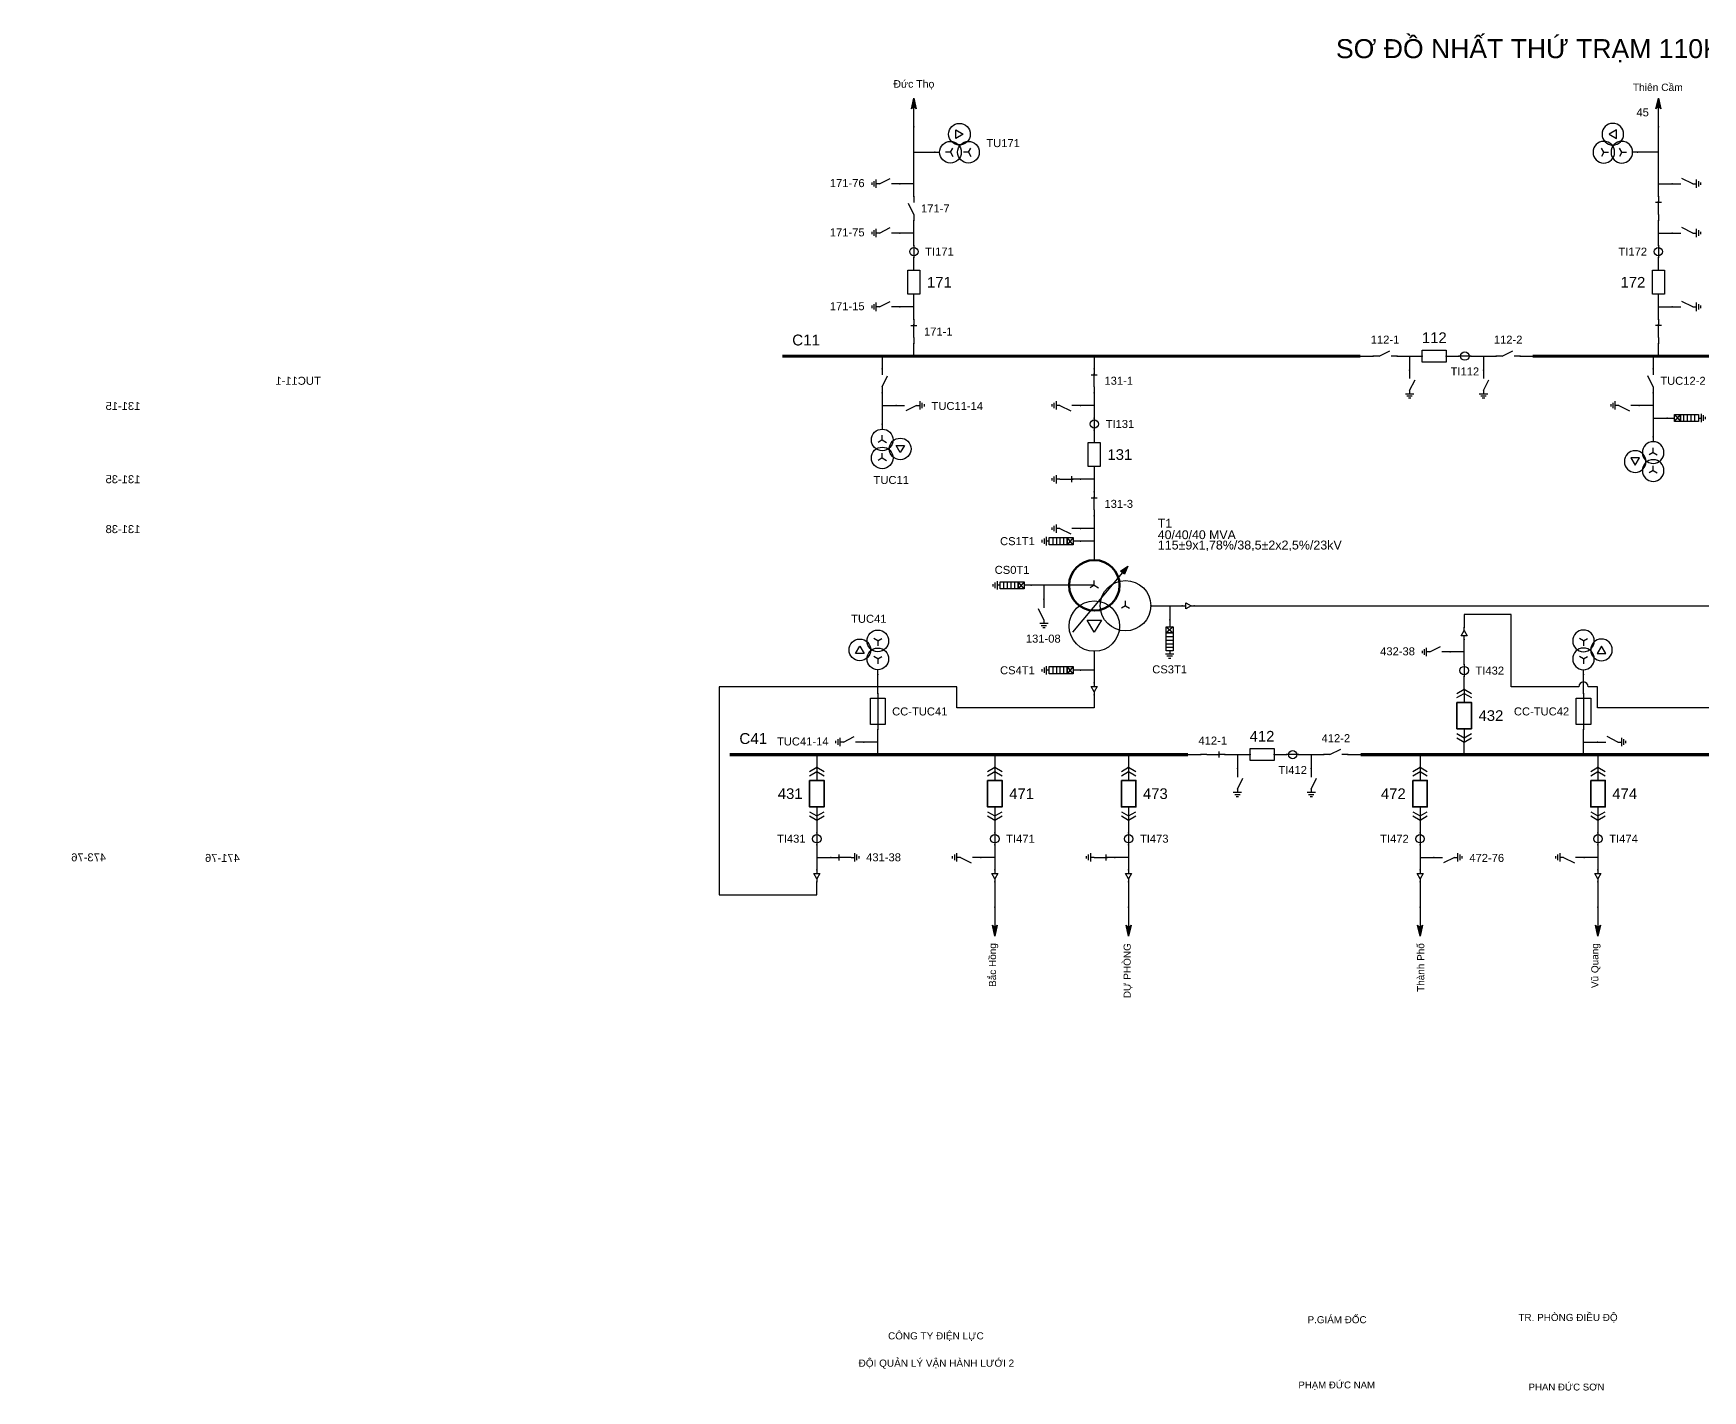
# Model space of a CAD drawing. Header units: millimetres. Extents: x -388 to 411, y 7 to 290.
# Drawn here: x -112.9 to 234.9, y 7.4 to 290.1 of the extents above; entities that cross this region are included whole.
import ezdxf

# ---------------------------------------------------------------- set-up
doc = ezdxf.new("R2010")
doc.units = ezdxf.units.MM
for name, color, linetype, lineweight in [('BUSBAR_110KV', 1, 'Continuous', 50), ('BUSBAR_22KV', 5, 'Continuous', 50), ('HV_110KV', 1, 'Continuous', 25), ('MV_22KV', 5, 'Continuous', 25), ('MV_35KV', 30, 'Continuous', 25)]:
    doc.layers.add(name, color=color, linetype=linetype, lineweight=lineweight)
doc.layers.add('SYM_PORTS', color=8, linetype='Continuous', plot=False)
doc.layers.add('TEXT', color=7, linetype='Continuous')
doc.styles.add('SLD_TEXT', font='arial.ttf')

# ---------------------------------------------------------------- blocks, each defined once
blk = doc.blocks.new('SYM_DISCONNECTOR_CLOSED')
at = {"lineweight": 25}
for points in [[(-0.625, 1.25), (0.625, 1.25)], [(0, 2.5), (0, 1.25)], [(0, -1.25), (0, 1.5)], [(0, -1.25), (0, -2.5)]]:
    blk.add_lwpolyline(points, dxfattribs=at)
at = {"layer": 'SYM_PORTS'}
for p in [(0, 2.5), (0, -2.5)]:
    blk.add_point(p, dxfattribs=at)
blk.add_attdef('DEVICE_CODE', (1.625, -0.5), '', height=2)
blk = doc.blocks.new('SYM_EARTHING_SWITCH_OPEN')
at = {"lineweight": 25}
for points in [[(0, -1.25), (-1.125, 1)], [(0, 3), (0, 1.25)], [(-0.875, -2), (0.875, -2)], [(-0.5625, -2.4375), (0.5625, -2.4375)], [(-0.25, -2.875), (0.25, -2.875)], [(0, -1.25), (0, -2)]]:
    blk.add_lwpolyline(points, dxfattribs=at)
at = {"layer": 'SYM_PORTS'}
blk.add_point((0, 3), dxfattribs=at)
blk.add_attdef('DEVICE_CODE', (1.875, 0), '', height=2)
blk = doc.blocks.new('SYM_CIRCUIT_BREAKER')
at = {"lineweight": 25}
blk.add_lwpolyline([(-1.25, 2.5), (1.25, 2.5), (1.25, -2.5), (-1.25, -2.5)], close=True, dxfattribs=at)
at = {"layer": 'SYM_PORTS'}
for p in [(0, 2.5), (0, -2.5)]:
    blk.add_point(p, dxfattribs=at)
blk.add_attdef('DEVICE_CODE', (2.25, -0.5), '', height=2)
at = {"flags": 1}
blk.add_attdef('RATING', (2.25, -3.5), '', height=2, dxfattribs=at)
blk = doc.blocks.new('SYM_CURRENT_TRANSFORMER')
at = {"lineweight": 25}
blk.add_lwpolyline([(0, 1.25), (0, -1.25)], dxfattribs=at)
blk.add_circle((0, 0), 0.875, dxfattribs=at)
at = {"layer": 'SYM_PORTS'}
for p in [(0, 1.25), (0, -1.25)]:
    blk.add_point(p, dxfattribs=at)
blk.add_attdef('DEVICE_CODE', (1.875, -1.75), '', height=2)
at = {"flags": 1}
blk.add_attdef('RATIO', (1.875, -4.75), '', height=2, dxfattribs=at)
blk = doc.blocks.new('SYM_DISCONNECTOR_OPEN')
at = {"lineweight": 25}
for points in [[(0, -1.25), (-1.125, 1)], [(0, 2.5), (0, 1.25)], [(0, -1.25), (0, -2.5)]]:
    blk.add_lwpolyline(points, dxfattribs=at)
at = {"layer": 'SYM_PORTS'}
for p in [(0, 2.5), (0, -2.5)]:
    blk.add_point(p, dxfattribs=at)
blk.add_attdef('DEVICE_CODE', (1, -0.5), '', height=2)
blk = doc.blocks.new('SYM_VOLTAGE_TRANSFORMER')
at = {"lineweight": 25}
for points in [[(0, 4.625), (0, 3.625)], [(0, 1.375), (-0.8625, 0.875)], [(0, 1.375), (0, 2.375)], [(0, 1.375), (0.8625, 0.875)], [(0, -2.375), (-0.8625, -2.875)], [(0, -2.375), (0, -1.375)], [(0, -2.375), (0.8625, -2.875)]]:
    blk.add_lwpolyline(points, dxfattribs=at)
blk.add_lwpolyline([(2.875, 0.25), (4.625, 0.25), (3.75, -1.25)], close=True, dxfattribs=at)
for centre in [(0, 1.375), (3.75, -0.5), (0, -2.375)]:
    blk.add_circle(centre, 2.25, dxfattribs=at)
at = {"layer": 'SYM_PORTS'}
blk.add_point((0, 4.625), dxfattribs=at)
blk.add_attdef('DEVICE_CODE', (7, 1.625), '', height=2)
at = {"flags": 1}
blk.add_attdef('RATIO', (7, -1.375), '', height=2, dxfattribs=at)
blk = doc.blocks.new('SYM_LINE_FEEDER_ARROW')
blk.add_hatch(color=7).paths.add_polyline_path([(0, -3), (-0.5, -0.75), (0, -1.25), (0.5, -0.75)])
at = {"lineweight": 25}
blk.add_lwpolyline([(0, 3), (0, -1.25)], dxfattribs=at)
blk.add_lwpolyline([(0, -3), (-0.5, -0.75), (0, -1.25), (0.5, -0.75)], close=True, dxfattribs=at)
at = {"layer": 'SYM_PORTS'}
blk.add_point((0, 3), dxfattribs=at)
blk.add_attdef('LINE_NAME', (1.5, 0), '', height=2)
blk = doc.blocks.new('SYM_EARTHING_SWITCH_CLOSED')
at = {"lineweight": 25}
for points in [[(-0.625, 1.25), (0.625, 1.25)], [(0, 3), (0, 1.25)], [(0, -1.25), (0, 1.5)], [(-0.875, -2), (0.875, -2)], [(-0.5625, -2.4375), (0.5625, -2.4375)], [(-0.25, -2.875), (0.25, -2.875)], [(0, -1.25), (0, -2)]]:
    blk.add_lwpolyline(points, dxfattribs=at)
at = {"layer": 'SYM_PORTS'}
blk.add_point((0, 3), dxfattribs=at)
blk.add_attdef('DEVICE_CODE', (1.875, 0), '', height=2)
blk = doc.blocks.new('SYM_SURGE_ARRESTER')
at = {"lineweight": 25}
for points in [[(0, 4), (0, 2.5)], [(-0.75, 2.5), (0.75, 1.25)], [(0.75, 2.5), (-0.75, 1.25)], [(-0.75, 0.5), (0.75, 0.5)], [(-0.875, -3.125), (0.875, -3.125)], [(-0.75, -0.25), (0.75, -0.25)], [(-0.75, -1), (0.75, -1)], [(-0.75, -1.75), (0.75, -1.75)], [(0, -2.5), (0, -3.125)], [(-0.5625, -3.5625), (0.5625, -3.5625)], [(-0.25, -4), (0.25, -4)]]:
    blk.add_lwpolyline(points, dxfattribs=at)
for points in [[(-0.75, 2.5), (0.75, 2.5), (0.75, 1.25), (-0.75, 1.25)], [(-0.75, 1.25), (0.75, 1.25), (0.75, -2.5), (-0.75, -2.5)]]:
    blk.add_lwpolyline(points, close=True, dxfattribs=at)
at = {"layer": 'SYM_PORTS'}
blk.add_point((0, 4), dxfattribs=at)
blk.add_attdef('DEVICE_CODE', (1.875, 1), '', height=2)
blk = doc.blocks.new('SYM_TRANSFORMER_3W')
blk.add_hatch(color=7).paths.add_polyline_path([(3.75, 8.25), (3.0125, 6.575), (2.2375, 7.225)])
at = {"lineweight": 25}
for points in [[(-7.75, -5.5), (3.0125, 7.35)], [(-3.25, 4.25), (-8.5, 4.25)], [(-3.25, 4.25), (-4.1125, 3.75)], [(-3.25, 4.25), (-3.25, 5.25)], [(-3.25, 4.25), (-2.3875, 3.75)], [(3.25, 0), (2.3875, -0.5)], [(3.25, 0), (3.25, 1)], [(3.25, 0), (4.1125, -0.5)]]:
    blk.add_lwpolyline(points, dxfattribs=at)
for points in [[(3.75, 8.25), (3.0125, 6.575), (2.2375, 7.225)], [(-4.75, -3), (-1.75, -3), (-3.25, -5.5)]]:
    blk.add_lwpolyline(points, close=True, dxfattribs=at)
at = {"lineweight": 50}
blk.add_circle((-3.25, 4.25), 5.25, dxfattribs=at)
at = {"lineweight": 25}
for centre in [(3.25, 0), (-3.25, -4.25)]:
    blk.add_circle(centre, 5.25, dxfattribs=at)
at = {"layer": 'SYM_PORTS'}
for p in [(-3.25, 9.5), (-8.5, 4.25), (8.5, 0), (-3.25, -9.5)]:
    blk.add_point(p, dxfattribs=at)
blk.add_attdef('DEVICE_CODE', (9.5, 6.5), '', height=2)
at = {"flags": 1}
for tag, p in [('POWER', (9.5, 3.5)), ('VOLTAGE_RATIO', (9.5, 0.5))]:
    blk.add_attdef(tag, p, '', height=2, dxfattribs=at)
blk = doc.blocks.new('SYM_CABLE_TERMINATION')
at = {"lineweight": 25}
blk.add_lwpolyline([(-0.625, 0.5), (0.625, 0.5), (0, -0.625)], close=True, dxfattribs=at)
for points in [[(0, 1.25), (0, 0.5)], [(0, -0.625), (0, -1.25)]]:
    blk.add_lwpolyline(points, dxfattribs=at)
at = {"layer": 'SYM_PORTS'}
for p in [(0, 1.25), (0, -1.25)]:
    blk.add_point(p, dxfattribs=at)
blk = doc.blocks.new('SYM_DRAWOUT_BREAKER')
at = {"lineweight": 25}
for points in [[(-1.5, 4.625), (0, 5.5), (1.5, 4.625)], [(-1.5, 3.75), (0, 4.625), (1.5, 3.75)], [(0, 5.5), (0, 2.75)], [(0, -2.75), (0, -5.5)], [(-1.5, -3.75), (0, -4.625), (1.5, -3.75)], [(-1.5, -4.625), (0, -5.5), (1.5, -4.625)]]:
    blk.add_lwpolyline(points, dxfattribs=at)
at = {"lineweight": 35}
blk.add_lwpolyline([(-1.5, 2.75), (1.5, 2.75), (1.5, -2.75), (-1.5, -2.75)], close=True, dxfattribs=at)
at = {"layer": 'SYM_PORTS'}
for p in [(0, 5.5), (0, -5.5)]:
    blk.add_point(p, dxfattribs=at)
blk.add_attdef('DEVICE_CODE', (2.5, 2.5), '', height=2)
at = {"flags": 1}
blk.add_attdef('RATING', (2.5, -0.5), '', height=2, dxfattribs=at)
blk = doc.blocks.new('SYM_FUSE_DISCONNECTOR')
at = {"lineweight": 25}
blk.add_lwpolyline([(0, 3.75), (0, -3.75)], dxfattribs=at)
blk.add_lwpolyline([(-1.5, 2.75), (1.5, 2.75), (1.5, -2.75), (-1.5, -2.75)], close=True, dxfattribs=at)
at = {"layer": 'SYM_PORTS'}
for p in [(0, 3.75), (0, -3.75)]:
    blk.add_point(p, dxfattribs=at)
blk.add_attdef('DEVICE_CODE', (2.5, 0.75), '', height=2)
at = {"flags": 1}
blk.add_attdef('RATING', (2.5, -2.25), '', height=2, dxfattribs=at)

msp = doc.modelspace()

# ---------------------------------------------------------------- linework, layer by layer
at = {"layer": 'BUSBAR_110KV', "const_width": 0.673}
for points in [[(43.14, 222.89), (163.58, 222.89)], [(199.48, 222.89), (334.82, 222.89)]]:
    msp.add_lwpolyline(points, dxfattribs=at)
at = {"layer": 'BUSBAR_22KV', "const_width": 0.673}
for points in [[(32.14, 139.89), (127.69, 139.89)], [(163.6, 139.89), (243, 139.89)]]:
    msp.add_lwpolyline(points, dxfattribs=at)
at = {"layer": 'HV_110KV'}
for points in [[(70.55, 265.36), (70.55, 270.62)], [(225.66, 265.36), (225.66, 270.62)], [(70.55, 258.79), (70.55, 265.36)], [(70.55, 265.36), (74.91, 265.36)], [(225.66, 265.36), (221.29, 265.36)], [(225.66, 258.79), (225.66, 265.36)], [(70.55, 258.79), (67.63, 258.79)], [(70.55, 256.16), (70.55, 258.79)], [(225.66, 256.16), (225.66, 258.79)], [(225.66, 258.79), (228.57, 258.79)], [(70.55, 248.53), (70.55, 251.16)], [(225.66, 248.53), (225.66, 251.16)], [(70.55, 248.53), (67.63, 248.53)], [(70.55, 245.9), (70.55, 248.53)], [(225.66, 245.9), (225.66, 248.53)], [(225.66, 248.53), (228.57, 248.53)], [(70.55, 240.77), (70.55, 243.4)], [(225.66, 240.77), (225.66, 243.4)], [(70.55, 233.15), (67.63, 233.15)], [(70.55, 233.15), (70.55, 235.77)], [(70.55, 230.52), (70.55, 233.15)], [(225.66, 233.15), (225.66, 235.77)], [(225.66, 230.52), (225.66, 233.15)], [(225.66, 233.15), (228.57, 233.15)], [(63.95, 222.89), (63.95, 220.26)], [(70.55, 222.89), (70.55, 225.52)], [(108.14, 222.89), (108.14, 220.26)], [(163.58, 222.89), (166.21, 222.89)], [(171.21, 222.89), (173.83, 222.89)], [(173.83, 222.89), (173.83, 219.98)], [(173.83, 222.89), (176.46, 222.89)], [(181.46, 222.89), (184.09, 222.89)], [(186.59, 222.89), (189.22, 222.89)], [(189.22, 222.89), (189.22, 219.98)], [(189.22, 222.89), (191.85, 222.89)], [(196.85, 222.89), (199.48, 222.89)], [(224.58, 222.89), (224.58, 220.26)], [(225.66, 222.89), (225.66, 225.52)], [(63.95, 215.26), (63.95, 212.63)], [(63.95, 212.63), (66.86, 212.63)], [(63.95, 212.63), (63.95, 208.68)], [(108.14, 212.63), (105.23, 212.63)], [(108.14, 215.26), (108.14, 212.63)], [(108.14, 212.63), (108.14, 210)], [(224.58, 212.63), (221.67, 212.63)], [(224.58, 215.26), (224.58, 212.63)], [(224.58, 212.63), (224.58, 210)], [(224.58, 210), (227.49, 210)], [(224.58, 210), (224.58, 206.06)], [(108.14, 207.5), (108.14, 204.87)], [(108.14, 199.87), (108.14, 197.24)], [(108.14, 197.24), (105.23, 197.24)], [(108.14, 197.24), (108.14, 194.61)], [(108.14, 189.61), (108.14, 186.98)], [(108.14, 186.98), (105.23, 186.98)], [(108.14, 184.35), (105.23, 184.35)], [(108.14, 186.98), (108.14, 184.35)], [(108.14, 184.35), (108.14, 180.41)], [(97.63, 175.16), (95, 175.16)], [(102.89, 175.16), (97.63, 175.16)], [(97.63, 175.16), (97.63, 172.25)]]:
    msp.add_lwpolyline(points, dxfattribs=at)
at = {"layer": 'MV_22KV'}
msp.add_lwpolyline([(271.54, 152.34), (271.54, 149.64), (213, 149.64), (213, 154.03), (211.06, 154.03, 1), (209.06, 154.03), (195, 154.03), (195, 169.1), (185.2, 169.1), (185.2, 166.4)], format="xyb", dxfattribs=at)
for points in [[(185.2, 161.27), (185.2, 163.9)], [(108.14, 161.41), (108.14, 157.47)], [(185.2, 161.27), (182.29, 161.27)], [(185.2, 158.65), (185.2, 161.27)], [(63.03, 152.65), (63.03, 156.59)], [(108.14, 157.47), (105.23, 157.47)], [(108.14, 157.47), (108.14, 154.84)], [(210.06, 152.65), (210.06, 156.59)], [(108.14, 152.34), (108.14, 149.64), (79.5, 149.64), (79.5, 154.03), (30, 154.03), (30, 110.67), (50.33, 110.67), (50.33, 113.37)], [(185.2, 153.52), (185.2, 156.15)], [(63.03, 142.52), (63.03, 145.15)], [(210.06, 142.52), (210.06, 145.15)], [(50.33, 139.89), (50.33, 137.26)], [(63.03, 142.52), (60.12, 142.52)], [(63.03, 139.89), (63.03, 142.52)], [(87.41, 139.89), (87.41, 137.26)], [(115.29, 139.89), (115.29, 137.26)], [(127.69, 139.89), (130.32, 139.89)], [(135.32, 139.89), (137.95, 139.89)], [(137.95, 139.89), (137.95, 136.98)], [(137.95, 139.89), (140.58, 139.89)], [(145.58, 139.89), (148.21, 139.89)], [(150.71, 139.89), (153.34, 139.89)], [(153.34, 139.89), (153.34, 136.98)], [(153.34, 139.89), (155.97, 139.89)], [(160.97, 139.89), (163.6, 139.89)], [(176, 139.89), (176, 137.26)], [(185.2, 139.89), (185.2, 142.52)], [(210.06, 139.89), (210.06, 142.52)], [(210.06, 142.52), (212.97, 142.52)], [(213.08, 139.89), (213.08, 137.26)], [(50.33, 126.26), (50.33, 123.63)], [(87.41, 126.26), (87.41, 123.63)], [(115.29, 126.26), (115.29, 123.63)], [(176, 126.26), (176, 123.63)], [(213.08, 126.26), (213.08, 123.63)], [(50.33, 121.13), (50.33, 118.5)], [(50.33, 118.5), (53.25, 118.5)], [(50.33, 118.5), (50.33, 115.87)], [(87.41, 118.5), (84.5, 118.5)], [(87.41, 121.13), (87.41, 118.5)], [(87.41, 118.5), (87.41, 115.87)], [(115.29, 118.5), (112.38, 118.5)], [(115.29, 121.13), (115.29, 118.5)], [(115.29, 118.5), (115.29, 115.87)], [(176, 121.13), (176, 118.5)], [(176, 118.5), (178.91, 118.5)], [(176, 118.5), (176, 115.87)], [(213.08, 118.5), (210.17, 118.5)], [(213.08, 121.13), (213.08, 118.5)], [(213.08, 118.5), (213.08, 115.87)], [(87.41, 113.37), (87.41, 108.11)], [(115.29, 113.37), (115.29, 108.11)], [(176, 113.37), (176, 108.11)], [(213.08, 113.37), (213.08, 108.11)]]:
    msp.add_lwpolyline(points, dxfattribs=at)
at = {"layer": 'MV_35KV'}
for points in [[(128.96, 170.91), (131.66, 170.91), (250.5, 170.91), (250.5, 151.03), (337.5, 151.03), (337.5, 253.79), (316.5, 253.79), (316.5, 275.53), (382.94, 275.53), (382.94, 253.79), (380.24, 253.79)], [(119.89, 170.91), (123.84, 170.91)], [(123.84, 170.91), (123.84, 168)], [(123.84, 170.91), (126.46, 170.91)]]:
    msp.add_lwpolyline(points, dxfattribs=at)

# ---------------------------------------------------------------- block references
at = {"layer": 'HV_110KV', "rotation": 180}
for p in [(70.55, 273.62), (225.66, 273.62)]:
    msp.add_blockref('SYM_LINE_FEEDER_ARROW', p, dxfattribs=at)
at = {"layer": 'HV_110KV'}
ref = msp.add_blockref('SYM_VOLTAGE_TRANSFORMER', (216.67, 265.36), dxfattribs=dict(at, xscale=-1, rotation=270))
ref.add_attrib('DEVICE_CODE', 'TU172', (203.57, 266.42), dxfattribs={"layer": 'TEXT', "extrusion": (0, 0, -1), "height": 1.667, "style": 'SLD_TEXT'})
ref = msp.add_blockref('SYM_VOLTAGE_TRANSFORMER', (79.54, 265.36), dxfattribs=dict(at, rotation=90))
ref.add_attrib('DEVICE_CODE', 'TU171', (85.64, 266.42), dxfattribs={"layer": 'TEXT', "height": 1.667, "style": 'SLD_TEXT'})
ref = msp.add_blockref('SYM_EARTHING_SWITCH_OPEN', (231.57, 258.79), dxfattribs=dict(at, xscale=-1, rotation=90))
ref.add_attrib('DEVICE_CODE', '172-76', (235.93, 258.09), dxfattribs={"layer": 'TEXT', "extrusion": (0, 0, -1), "height": 1.667, "style": 'SLD_TEXT'})
ref = msp.add_blockref('SYM_EARTHING_SWITCH_OPEN', (64.63, 258.79), dxfattribs=dict(at, rotation=270))
ref.add_attrib('DEVICE_CODE', '171-76', (53.03, 258.09), dxfattribs={"layer": 'TEXT', "height": 1.667, "style": 'SLD_TEXT'})
ref = msp.add_blockref('SYM_DISCONNECTOR_CLOSED', (225.66, 253.66), dxfattribs=dict(at, xscale=-1))
ref.add_attrib('DEVICE_CODE', '172-7', (217.6, 252.82), dxfattribs={"layer": 'TEXT', "extrusion": (0, 0, -1), "height": 1.667, "style": 'SLD_TEXT'})
ref = msp.add_blockref('SYM_DISCONNECTOR_OPEN', (70.55, 253.66), dxfattribs=at)
ref.add_attrib('DEVICE_CODE', '171-7', (72.03, 252.82), dxfattribs={"layer": 'TEXT', "height": 1.667, "style": 'SLD_TEXT'})
ref = msp.add_blockref('SYM_EARTHING_SWITCH_OPEN', (231.57, 248.53), dxfattribs=dict(at, xscale=-1, rotation=90))
ref.add_attrib('DEVICE_CODE', '172-75', (235.93, 247.83), dxfattribs={"layer": 'TEXT', "extrusion": (0, 0, -1), "height": 1.667, "style": 'SLD_TEXT'})
ref = msp.add_blockref('SYM_EARTHING_SWITCH_OPEN', (64.63, 248.53), dxfattribs=dict(at, rotation=270))
ref.add_attrib('DEVICE_CODE', '171-75', (53.03, 247.83), dxfattribs={"layer": 'TEXT', "height": 1.667, "style": 'SLD_TEXT'})
ref = msp.add_blockref('SYM_CURRENT_TRANSFORMER', (70.55, 244.65), dxfattribs=at)
ref.add_attrib('DEVICE_CODE', 'TI171', (72.9, 243.82), dxfattribs={"layer": 'TEXT', "height": 1.667, "style": 'SLD_TEXT'})
ref = msp.add_blockref('SYM_CURRENT_TRANSFORMER', (225.66, 244.65), dxfattribs=at)
ref.add_attrib('DEVICE_CODE', 'TI172', (217.35, 243.82), dxfattribs={"layer": 'TEXT', "height": 1.667, "style": 'SLD_TEXT'})
ref = msp.add_blockref('SYM_CIRCUIT_BREAKER', (70.55, 238.27), dxfattribs=at)
ref.add_attrib('DEVICE_CODE', '171', (73.28, 237.16), dxfattribs={"layer": 'TEXT', "height": 2.217, "style": 'SLD_TEXT'})
ref = msp.add_blockref('SYM_CIRCUIT_BREAKER', (225.66, 238.27), dxfattribs=at)
ref.add_attrib('DEVICE_CODE', '172', (217.77, 237.16), dxfattribs={"layer": 'TEXT', "height": 2.217, "style": 'SLD_TEXT'})
ref = msp.add_blockref('SYM_EARTHING_SWITCH_OPEN', (231.57, 233.15), dxfattribs=dict(at, xscale=-1, rotation=90))
ref.add_attrib('DEVICE_CODE', '172-25', (235.93, 232.45), dxfattribs={"layer": 'TEXT', "extrusion": (0, 0, -1), "height": 1.667, "style": 'SLD_TEXT'})
ref = msp.add_blockref('SYM_EARTHING_SWITCH_OPEN', (64.63, 233.15), dxfattribs=dict(at, rotation=270))
ref.add_attrib('DEVICE_CODE', '171-15', (53.03, 232.45), dxfattribs={"layer": 'TEXT', "height": 1.667, "style": 'SLD_TEXT'})
ref = msp.add_blockref('SYM_DISCONNECTOR_CLOSED', (225.66, 228.02), dxfattribs=dict(at, xscale=-1))
ref.add_attrib('DEVICE_CODE', '172-2', (217.6, 227.18), dxfattribs={"layer": 'TEXT', "extrusion": (0, 0, -1), "height": 1.667, "style": 'SLD_TEXT'})
ref = msp.add_blockref('SYM_DISCONNECTOR_CLOSED', (70.55, 228.02), dxfattribs=at)
ref.add_attrib('DEVICE_CODE', '171-1', (72.65, 227.18), dxfattribs={"layer": 'TEXT', "height": 1.667, "style": 'SLD_TEXT'})
ref = msp.add_blockref('SYM_DISCONNECTOR_OPEN', (168.71, 222.89), dxfattribs=dict(at, rotation=270))
ref.add_attrib('DEVICE_CODE', '112-1', (165.73, 225.49), dxfattribs={"layer": 'TEXT', "height": 1.667, "style": 'SLD_TEXT'})
ref = msp.add_blockref('SYM_CIRCUIT_BREAKER', (178.96, 222.89), dxfattribs=dict(at, rotation=270))
ref.add_attrib('DEVICE_CODE', '112', (176.39, 225.62), dxfattribs={"layer": 'TEXT', "height": 2.217, "style": 'SLD_TEXT'})
ref = msp.add_blockref('SYM_DISCONNECTOR_OPEN', (194.35, 222.89), dxfattribs=dict(at, rotation=270))
ref.add_attrib('DEVICE_CODE', '112-2', (191.38, 225.49), dxfattribs={"layer": 'TEXT', "height": 1.667, "style": 'SLD_TEXT'})
ref = msp.add_blockref('SYM_CURRENT_TRANSFORMER', (185.34, 222.89), dxfattribs=dict(at, rotation=270))
ref.add_attrib('DEVICE_CODE', 'TI112', (182.37, 218.86), dxfattribs={"layer": 'TEXT', "height": 1.667, "style": 'SLD_TEXT'})
ref = msp.add_blockref('SYM_EARTHING_SWITCH_OPEN', (189.22, 216.98), dxfattribs=dict(at, xscale=-1))
ref.add_attrib('DEVICE_CODE', '112-25', (185.72, 210.94), dxfattribs={"layer": 'TEXT', "extrusion": (0, 0, -1), "height": 1.667, "style": 'SLD_TEXT'})
ref = msp.add_blockref('SYM_EARTHING_SWITCH_OPEN', (173.83, 216.98), dxfattribs=dict(at, xscale=-1))
ref.add_attrib('DEVICE_CODE', '112-15', (170.34, 210.94), dxfattribs={"layer": 'TEXT', "extrusion": (0, 0, -1), "height": 1.667, "style": 'SLD_TEXT'})
ref = msp.add_blockref('SYM_DISCONNECTOR_OPEN', (63.95, 217.76), dxfattribs=dict(at, xscale=-1))
ref.add_attrib('DEVICE_CODE', 'TUC11-1', (53.03, 216.92), dxfattribs={"layer": 'TEXT', "extrusion": (0, 0, -1), "height": 1.667, "style": 'SLD_TEXT'})
ref = msp.add_blockref('SYM_DISCONNECTOR_CLOSED', (108.14, 217.76), dxfattribs=at)
ref.add_attrib('DEVICE_CODE', '131-1', (110.25, 216.93), dxfattribs={"layer": 'TEXT', "height": 1.667, "style": 'SLD_TEXT'})
ref = msp.add_blockref('SYM_DISCONNECTOR_OPEN', (224.58, 217.76), dxfattribs=at)
ref.add_attrib('DEVICE_CODE', 'TUC12-2', (226.06, 216.92), dxfattribs={"layer": 'TEXT', "height": 1.667, "style": 'SLD_TEXT'})
ref = msp.add_blockref('SYM_EARTHING_SWITCH_OPEN', (218.67, 212.63), dxfattribs=dict(at, xscale=-1, rotation=270))
ref.add_attrib('DEVICE_CODE', 'TUC12-24', (203.57, 211.67), dxfattribs={"layer": 'TEXT', "extrusion": (0, 0, -1), "height": 1.667, "style": 'SLD_TEXT'})
ref = msp.add_blockref('SYM_EARTHING_SWITCH_OPEN', (102.23, 212.63), dxfattribs=dict(at, xscale=-1, rotation=270))
ref.add_attrib('DEVICE_CODE', '131-15', (90.62, 211.68), dxfattribs={"layer": 'TEXT', "extrusion": (0, 0, -1), "height": 1.667, "style": 'SLD_TEXT'})
ref = msp.add_blockref('SYM_EARTHING_SWITCH_OPEN', (69.86, 212.63), dxfattribs=dict(at, rotation=90))
ref.add_attrib('DEVICE_CODE', 'TUC11-14', (74.22, 211.67), dxfattribs={"layer": 'TEXT', "height": 1.667, "style": 'SLD_TEXT'})
ref = msp.add_blockref('SYM_VOLTAGE_TRANSFORMER', (63.95, 204.06), dxfattribs=at)
ref.add_attrib('DEVICE_CODE', 'TUC11', (62.14, 196.26), dxfattribs={"layer": 'TEXT', "height": 1.667, "style": 'SLD_TEXT'})
ref = msp.add_blockref('SYM_CURRENT_TRANSFORMER', (108.14, 208.75), dxfattribs=at)
ref.add_attrib('DEVICE_CODE', 'TI131', (110.5, 207.93), dxfattribs={"layer": 'TEXT', "height": 1.667, "style": 'SLD_TEXT'})
ref = msp.add_blockref('SYM_SURGE_ARRESTER', (231.49, 210), dxfattribs=dict(at, rotation=90))
ref.add_attrib('DEVICE_CODE', 'CS-TUC12', (236.97, 209.17), dxfattribs={"layer": 'TEXT', "height": 1.667, "style": 'SLD_TEXT'})
ref = msp.add_blockref('SYM_VOLTAGE_TRANSFORMER', (224.58, 201.43), dxfattribs=dict(at, xscale=-1))
ref.add_attrib('DEVICE_CODE', 'TUC12', (219.02, 193.63), dxfattribs={"layer": 'TEXT', "extrusion": (0, 0, -1), "height": 1.667, "style": 'SLD_TEXT'})
ref = msp.add_blockref('SYM_CIRCUIT_BREAKER', (108.14, 202.37), dxfattribs=at)
ref.add_attrib('DEVICE_CODE', '131', (110.87, 201.28), dxfattribs={"layer": 'TEXT', "height": 2.219, "style": 'SLD_TEXT'})
ref = msp.add_blockref('SYM_EARTHING_SWITCH_CLOSED', (102.23, 197.24), dxfattribs=dict(at, xscale=-1, rotation=270))
ref.add_attrib('DEVICE_CODE', '131-35', (90.62, 196.42), dxfattribs={"layer": 'TEXT', "extrusion": (0, 0, -1), "height": 1.667, "style": 'SLD_TEXT'})
ref = msp.add_blockref('SYM_DISCONNECTOR_CLOSED', (108.14, 192.11), dxfattribs=at)
ref.add_attrib('DEVICE_CODE', '131-3', (110.25, 191.29), dxfattribs={"layer": 'TEXT', "height": 1.667, "style": 'SLD_TEXT'})
ref = msp.add_blockref('SYM_EARTHING_SWITCH_OPEN', (102.23, 186.98), dxfattribs=dict(at, xscale=-1, rotation=270))
ref.add_attrib('DEVICE_CODE', '131-38', (90.62, 186.03), dxfattribs={"layer": 'TEXT', "extrusion": (0, 0, -1), "height": 1.667, "style": 'SLD_TEXT'})
ref = msp.add_blockref('SYM_TRANSFORMER_3W', (111.39, 170.91), dxfattribs=at)
ref.add_attrib('DEVICE_CODE', 'T1', (121.37, 187.18), dxfattribs={"layer": 'TEXT', "height": 1.828, "style": 'SLD_TEXT'})
ref = msp.add_blockref('SYM_SURGE_ARRESTER', (101.23, 184.35), dxfattribs=dict(at, rotation=270))
ref.add_attrib('DEVICE_CODE', 'CS1T1', (88.5, 183.52), dxfattribs={"layer": 'TEXT', "height": 1.667, "style": 'SLD_TEXT'})
ref = msp.add_blockref('SYM_SURGE_ARRESTER', (91, 175.16), dxfattribs=dict(at, rotation=270))
ref.add_attrib('DEVICE_CODE', 'CS0T1', (87.38, 177.54), dxfattribs={"layer": 'TEXT', "height": 1.667, "style": 'SLD_TEXT'})
ref = msp.add_blockref('SYM_EARTHING_SWITCH_OPEN', (97.63, 169.25), dxfattribs=at)
ref.add_attrib('DEVICE_CODE', '131-08', (93.88, 163.22), dxfattribs={"layer": 'TEXT', "height": 1.667, "style": 'SLD_TEXT'})
at = {"layer": 'MV_22KV'}
ref = msp.add_blockref('SYM_VOLTAGE_TRANSFORMER', (210.06, 161.21), dxfattribs=dict(at, xscale=-1, rotation=180))
ref.add_attrib('DEVICE_CODE', 'TUC42', (208.24, 167.35), dxfattribs={"layer": 'TEXT', "extrusion": (0, 0, -1), "height": 1.667, "style": 'SLD_TEXT'})
ref = msp.add_blockref('SYM_VOLTAGE_TRANSFORMER', (63.03, 161.21), dxfattribs=dict(at, rotation=180))
ref.add_attrib('DEVICE_CODE', 'TUC41', (57.47, 167.35), dxfattribs={"layer": 'TEXT', "height": 1.667, "style": 'SLD_TEXT'})
at = {"layer": 'MV_22KV', "rotation": 180}
msp.add_blockref('SYM_CABLE_TERMINATION', (185.2, 165.15), dxfattribs=at)
at = {"layer": 'MV_22KV'}
ref = msp.add_blockref('SYM_EARTHING_SWITCH_OPEN', (179.29, 161.27), dxfattribs=dict(at, rotation=270))
ref.add_attrib('DEVICE_CODE', '432-38', (167.69, 160.58), dxfattribs={"layer": 'TEXT', "height": 1.667, "style": 'SLD_TEXT'})
ref = msp.add_blockref('SYM_SURGE_ARRESTER', (101.23, 157.47), dxfattribs=dict(at, rotation=270))
ref.add_attrib('DEVICE_CODE', 'CS4T1', (88.5, 156.63), dxfattribs={"layer": 'TEXT', "height": 1.667, "style": 'SLD_TEXT'})
ref = msp.add_blockref('SYM_CURRENT_TRANSFORMER', (185.2, 157.4), dxfattribs=at)
ref.add_attrib('DEVICE_CODE', 'TI432', (187.56, 156.57), dxfattribs={"layer": 'TEXT', "height": 1.667, "style": 'SLD_TEXT'})
for name, p in [('SYM_CABLE_TERMINATION', (108.14, 153.59)), ('SYM_CABLE_TERMINATION', (50.33, 114.62)), ('SYM_CABLE_TERMINATION', (87.41, 114.62)), ('SYM_CABLE_TERMINATION', (115.29, 114.62)), ('SYM_CABLE_TERMINATION', (176, 114.62)), ('SYM_CABLE_TERMINATION', (213.08, 114.62)), ('SYM_LINE_FEEDER_ARROW', (87.41, 105.11)), ('SYM_LINE_FEEDER_ARROW', (115.29, 105.11)), ('SYM_LINE_FEEDER_ARROW', (176, 105.11)), ('SYM_LINE_FEEDER_ARROW', (213.08, 105.11))]:
    msp.add_blockref(name, p, dxfattribs=at)
ref = msp.add_blockref('SYM_DRAWOUT_BREAKER', (185.2, 148.02), dxfattribs=at)
ref.add_attrib('DEVICE_CODE', '432', (188.19, 146.92), dxfattribs={"layer": 'TEXT', "height": 2.219, "style": 'SLD_TEXT'})
ref = msp.add_blockref('SYM_FUSE_DISCONNECTOR', (63.03, 148.9), dxfattribs=at)
ref.add_attrib('DEVICE_CODE', 'CC-TUC41', (66.01, 148.06), dxfattribs={"layer": 'TEXT', "height": 1.667, "style": 'SLD_TEXT'})
ref = msp.add_blockref('SYM_FUSE_DISCONNECTOR', (210.06, 148.9), dxfattribs=at)
ref.add_attrib('DEVICE_CODE', 'CC-TUC42', (195.56, 148.06), dxfattribs={"layer": 'TEXT', "height": 1.667, "style": 'SLD_TEXT'})
ref = msp.add_blockref('SYM_EARTHING_SWITCH_OPEN', (215.97, 142.52), dxfattribs=dict(at, xscale=-1, rotation=90))
ref.add_attrib('DEVICE_CODE', 'TUC42-24', (220.32, 141.81), dxfattribs={"layer": 'TEXT', "extrusion": (0, 0, -1), "height": 1.667, "style": 'SLD_TEXT'})
ref = msp.add_blockref('SYM_EARTHING_SWITCH_OPEN', (57.12, 142.52), dxfattribs=dict(at, rotation=270))
ref.add_attrib('DEVICE_CODE', 'TUC41-14', (42.02, 141.81), dxfattribs={"layer": 'TEXT', "height": 1.667, "style": 'SLD_TEXT'})
ref = msp.add_blockref('SYM_DISCONNECTOR_CLOSED', (132.82, 139.89), dxfattribs=dict(at, rotation=270))
ref.add_attrib('DEVICE_CODE', '412-1', (129.84, 141.99), dxfattribs={"layer": 'TEXT', "height": 1.667, "style": 'SLD_TEXT'})
ref = msp.add_blockref('SYM_CIRCUIT_BREAKER', (143.08, 139.89), dxfattribs=dict(at, rotation=270))
ref.add_attrib('DEVICE_CODE', '412', (140.5, 142.62), dxfattribs={"layer": 'TEXT', "height": 2.217, "style": 'SLD_TEXT'})
ref = msp.add_blockref('SYM_DISCONNECTOR_OPEN', (158.47, 139.89), dxfattribs=dict(at, rotation=270))
ref.add_attrib('DEVICE_CODE', '412-2', (155.49, 142.49), dxfattribs={"layer": 'TEXT', "height": 1.667, "style": 'SLD_TEXT'})
ref = msp.add_blockref('SYM_CURRENT_TRANSFORMER', (149.46, 139.89), dxfattribs=dict(at, rotation=270))
ref.add_attrib('DEVICE_CODE', 'TI412', (146.48, 135.86), dxfattribs={"layer": 'TEXT', "height": 1.667, "style": 'SLD_TEXT'})
ref = msp.add_blockref('SYM_EARTHING_SWITCH_OPEN', (153.34, 133.98), dxfattribs=dict(at, xscale=-1))
ref.add_attrib('DEVICE_CODE', '412-25', (149.84, 127.94), dxfattribs={"layer": 'TEXT', "extrusion": (0, 0, -1), "height": 1.667, "style": 'SLD_TEXT'})
ref = msp.add_blockref('SYM_EARTHING_SWITCH_OPEN', (137.95, 133.98), dxfattribs=dict(at, xscale=-1))
ref.add_attrib('DEVICE_CODE', '412-15', (134.45, 127.94), dxfattribs={"layer": 'TEXT', "extrusion": (0, 0, -1), "height": 1.667, "style": 'SLD_TEXT'})
ref = msp.add_blockref('SYM_DRAWOUT_BREAKER', (50.33, 131.76), dxfattribs=at)
ref.add_attrib('DEVICE_CODE', '431', (42.19, 130.66), dxfattribs={"layer": 'TEXT', "height": 2.219, "style": 'SLD_TEXT'})
ref = msp.add_blockref('SYM_DRAWOUT_BREAKER', (87.41, 131.76), dxfattribs=at)
ref.add_attrib('DEVICE_CODE', '471', (90.4, 130.65), dxfattribs={"layer": 'TEXT', "height": 2.217, "style": 'SLD_TEXT'})
ref = msp.add_blockref('SYM_DRAWOUT_BREAKER', (115.29, 131.76), dxfattribs=at)
ref.add_attrib('DEVICE_CODE', '473', (118.27, 130.66), dxfattribs={"layer": 'TEXT', "height": 2.219, "style": 'SLD_TEXT'})
ref = msp.add_blockref('SYM_DRAWOUT_BREAKER', (176, 131.76), dxfattribs=at)
ref.add_attrib('DEVICE_CODE', '472', (167.85, 130.65), dxfattribs={"layer": 'TEXT', "height": 2.217, "style": 'SLD_TEXT'})
ref = msp.add_blockref('SYM_DRAWOUT_BREAKER', (213.08, 131.76), dxfattribs=at)
ref.add_attrib('DEVICE_CODE', '474', (216.06, 130.65), dxfattribs={"layer": 'TEXT', "height": 2.22, "style": 'SLD_TEXT'})
ref = msp.add_blockref('SYM_CURRENT_TRANSFORMER', (50.33, 122.38), dxfattribs=at)
ref.add_attrib('DEVICE_CODE', 'TI431', (42.02, 121.56), dxfattribs={"layer": 'TEXT', "height": 1.667, "style": 'SLD_TEXT'})
ref = msp.add_blockref('SYM_CURRENT_TRANSFORMER', (87.41, 122.38), dxfattribs=at)
ref.add_attrib('DEVICE_CODE', 'TI471', (89.77, 121.54), dxfattribs={"layer": 'TEXT', "height": 1.667, "style": 'SLD_TEXT'})
ref = msp.add_blockref('SYM_CURRENT_TRANSFORMER', (115.29, 122.38), dxfattribs=at)
ref.add_attrib('DEVICE_CODE', 'TI473', (117.65, 121.56), dxfattribs={"layer": 'TEXT', "height": 1.667, "style": 'SLD_TEXT'})
ref = msp.add_blockref('SYM_CURRENT_TRANSFORMER', (176, 122.38), dxfattribs=at)
ref.add_attrib('DEVICE_CODE', 'TI472', (167.69, 121.54), dxfattribs={"layer": 'TEXT', "height": 1.667, "style": 'SLD_TEXT'})
ref = msp.add_blockref('SYM_CURRENT_TRANSFORMER', (213.08, 122.38), dxfattribs=at)
ref.add_attrib('DEVICE_CODE', 'TI474', (215.43, 121.54), dxfattribs={"layer": 'TEXT', "height": 1.667, "style": 'SLD_TEXT'})
ref = msp.add_blockref('SYM_EARTHING_SWITCH_OPEN', (207.17, 118.5), dxfattribs=dict(at, xscale=-1, rotation=270))
ref.add_attrib('DEVICE_CODE', '474-76', (195.56, 117.55), dxfattribs={"layer": 'TEXT', "extrusion": (0, 0, -1), "height": 1.667, "style": 'SLD_TEXT'})
ref = msp.add_blockref('SYM_EARTHING_SWITCH_CLOSED', (109.38, 118.5), dxfattribs=dict(at, xscale=-1, rotation=270))
ref.add_attrib('DEVICE_CODE', '473-76', (97.77, 117.68), dxfattribs={"layer": 'TEXT', "extrusion": (0, 0, -1), "height": 1.667, "style": 'SLD_TEXT'})
ref = msp.add_blockref('SYM_EARTHING_SWITCH_OPEN', (81.5, 118.5), dxfattribs=dict(at, xscale=-1, rotation=270))
ref.add_attrib('DEVICE_CODE', '471-76', (69.9, 117.55), dxfattribs={"layer": 'TEXT', "extrusion": (0, 0, -1), "height": 1.667, "style": 'SLD_TEXT'})
ref = msp.add_blockref('SYM_EARTHING_SWITCH_CLOSED', (56.25, 118.5), dxfattribs=dict(at, rotation=90))
ref.add_attrib('DEVICE_CODE', '431-38', (60.6, 117.68), dxfattribs={"layer": 'TEXT', "height": 1.667, "style": 'SLD_TEXT'})
ref = msp.add_blockref('SYM_EARTHING_SWITCH_OPEN', (181.91, 118.5), dxfattribs=dict(at, rotation=90))
ref.add_attrib('DEVICE_CODE', '472-76', (186.27, 117.55), dxfattribs={"layer": 'TEXT', "height": 1.667, "style": 'SLD_TEXT'})
at = {"layer": 'MV_35KV', "rotation": 90}
msp.add_blockref('SYM_CABLE_TERMINATION', (127.71, 170.91), dxfattribs=at)
at = {"layer": 'MV_35KV'}
ref = msp.add_blockref('SYM_SURGE_ARRESTER', (123.84, 164), dxfattribs=at)
ref.add_attrib('DEVICE_CODE', 'CS3T1', (120.21, 156.82), dxfattribs={"layer": 'TEXT', "height": 1.667, "style": 'SLD_TEXT'})

# ---------------------------------------------------------------- texts
at = {"layer": 'TEXT', "attachment_point": 7, "style": 'SLD_TEXT'}
for s, insert, char_height in [('SƠ ĐỒ NHẤT THỨ TRẠM 110KV BẮC HỒNG', (158.48, 284.07), 3.9611), ('Đức Thọ', (66.28, 278.45), 1.57), ('Thiên Cầm', (220.35, 278.09), 1.521), ('45', (221.09, 272.8), 1.667), ('C11', (45.19, 225.08), 2.264), ('40/40/40 MVA', (121.37, 184.75), 1.8354), ('115±9x1,78%/38,5±2x2,5%/23kV', (121.37, 182.27), 1.8569), ('C41', (34.18, 142.08), 2.264), ('P.GIÁM ĐỐC', (152.57, 21.46), 1.467), ('TR. PHÒNG ĐIỀU ĐỘ', (196.49, 21.62), 1.481), ('CÔNG TY ĐIỆN LỰC', (65.16, 17.78), 1.482), ('ĐỘI QUẢN LÝ VẬN HÀNH LƯỚI 2', (59.02, 12.01), 1.4924), ('PHẠM ĐỨC NAM', (150.66, 7.59), 1.4355), ('PHAN ĐỨC SƠN', (198.62, 7.45), 1.4355)]:
    msp.add_mtext(s, dxfattribs=dict(at, insert=insert, char_height=char_height))
at = {"layer": 'TEXT', "char_height": 1.486, "attachment_point": 7, "rotation": 90, "style": 'SLD_TEXT'}
for s, insert in [('Bắc Hồng', (88.12, 91.52)), ('DỰ PHÒNG', (116.05, 89.17)), ('Thành Phố', (176.91, 90.48)), ('Vũ Quang', (213.62, 91.28))]:
    msp.add_mtext(s, dxfattribs=dict(at, insert=insert))

doc.saveas('drawing.dxf')
